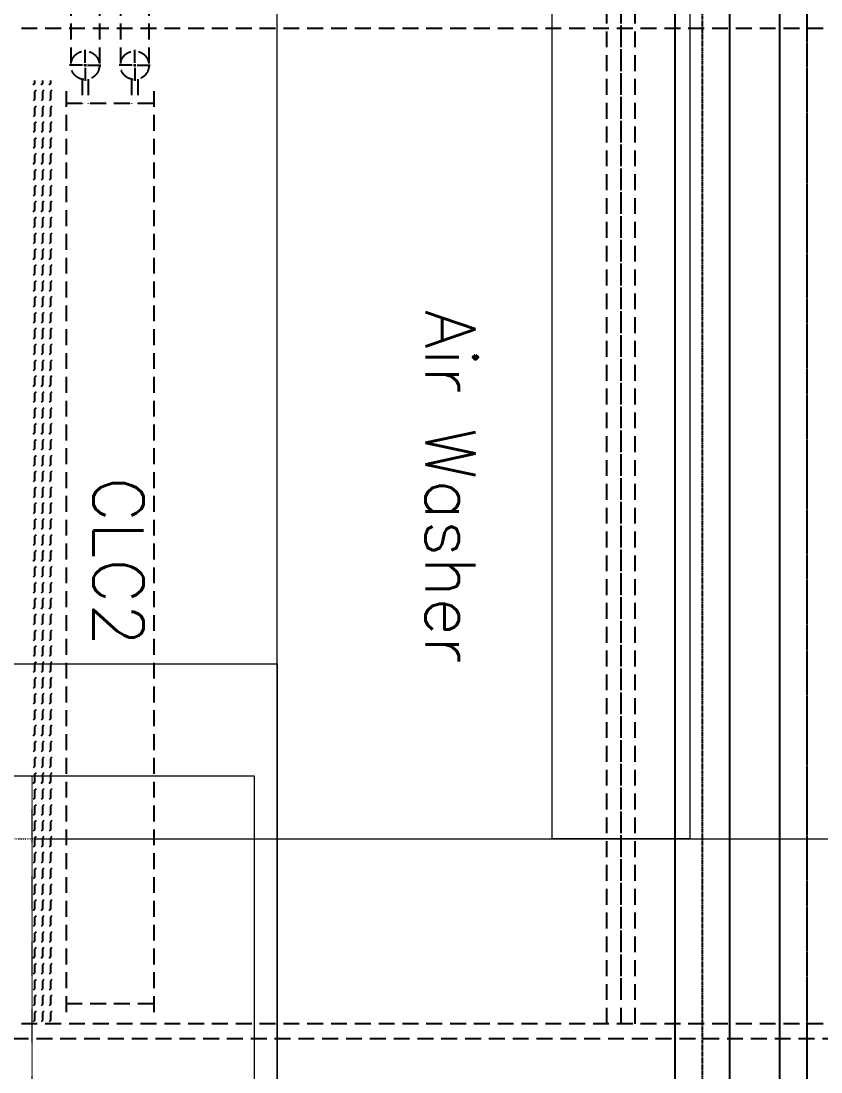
# Model space of a CAD drawing. Extents: x -32000 to 416743, y -254124 to 144214.
# Drawn here: x 254475 to 257675, y 59067 to 63270 of the extents above; entities that cross this region are included whole.
import ezdxf

# ---------------------------------------------------------------- set-up
doc = ezdxf.new("R2010")
doc.units = 0
doc.header["$LTSCALE"] = 10
for name, pattern in [('H12PL4$0$JJP_三點線', [0.9, 0.3, -0.15, 0, -0.15, 0, -0.15, 0, -0.15]), ('XFM1P40$0$CENTER2', [1.125, 0.75, -0.125, 0.125, -0.125]), ('XFM1Q40$0$HIDDEN', [9.525, 6.35, -3.175]), ('XFM7P40ICA$0$H12PL4$0$DOTK1', [0.01, 0.005, -0.005]), ('XFM7P40ICA$0$H12PL4$0$JJP_三點線', [0.9, 0.3, -0.15, 0, -0.15, 0, -0.15, 0, -0.15])]:
    doc.linetypes.add(name, pattern=pattern)
for name, color, linetype in [('H12PL4$0$S-GRID', 252, 'Continuous'), ('XFM1P40$0$M-PIPE-CHWR13', 94, 'Continuous'), ('XFM1P40$0$M-PIPE-CHWR13_CL', 93, 'XFM1P40$0$CENTER2'), ('XFM1P40$0$M-PIPE-CHWS5', 160, 'Continuous'), ('XFM1P40$0$M-PIPE-CHWS5_CL', 161, 'XFM1P40$0$CENTER2'), ('XFM1Q40$0$M-EQPM-MAU', 22, 'Continuous'), ('XFM1Q40$0$TYPE14X10', 7, 'Continuous'), ('XFM7P40ICA$0$H12PL4$0$L40_19_MEJI', 252, 'Continuous'), ('XFM7P40ICA$0$H12PL4$0$L40_19_SUGATA2', 252, 'Continuous'), ('XFM7P40ICA$0$H12PL4$0$L40_19_SUGATAD', 252, 'Continuous'), ('XFM7P40ICA$0$H12PL4$0$L40_19_設備基礎', 252, 'Continuous'), ('XFM7P40ICA$0$H12PL4$0$S-GRID', 252, 'Continuous')]:
    doc.layers.add(name, color=color, linetype=linetype)
doc.styles.add('XFM1Q40$0$LSP', font='SIMPLEX.shx', dxfattribs={"bigfont": 'chineset.shx'})

# ---------------------------------------------------------------- blocks, each defined once
blk = doc.blocks.new('H12PL4')
at = {"layer": 'H12PL4$0$S-GRID', "linetype": 'H12PL4$0$JJP_三點線', "lineweight": 0}
blk.add_line((-29000, 60000), (289600, 60000), dxfattribs=at)
blk = doc.blocks.new('XFM1P40')
at = {"layer": 'XFM1P40$0$M-PIPE-CHWR13'}
for p, q in [((257090.5, 78173.5, 0), (257090.5, 50480, 0)), ((257309.5, 78173.5, 0), (257309.5, 50480, 0))]:
    blk.add_line(p, q, dxfattribs=at)
at = {"layer": 'XFM1P40$0$M-PIPE-CHWR13_CL', "ltscale": 0.5}
blk.add_line((257200, 86135.4, 0), (257200, 50276.6, 0), dxfattribs=at)
at = {"layer": 'XFM1P40$0$M-PIPE-CHWS5'}
blk.add_line((257510.5, 50897.9, 0), (257510.5, 78173.5, 0), dxfattribs=at)
at = {"layer": 'XFM1P40$0$M-PIPE-CHWS5_CL'}
blk.add_line((257620, 50732.2, 0), (257620, 86370.1, 0), dxfattribs=at)
blk = doc.blocks.new('XFM1Q40')
at = {"layer": 'XFM1Q40$0$M-EQPM-MAU', "color": 252, "linetype": 'XFM1Q40$0$HIDDEN'}
for p, q in [((256817.8, 59260), (256817.8, 63400)), ((256875, 59260), (256875, 63400)), ((256875, 59378.7), (256875, 63395.6)), ((256932.1, 59260), (256932.1, 63400))]:
    blk.add_line(p, q, dxfattribs=at)
at = {"layer": 'XFM1Q40$0$TYPE14X10', "color": 252, "linetype": 'XFM1Q40$0$HIDDEN'}
for p, q in [((254674.6, 63450), (254674.6, 63092.8)), ((254788.9, 63450), (254788.9, 63092.8)), ((254872.6, 63450), (254872.6, 63092.8)), ((254986.9, 63450), (254986.9, 63092.8)), ((260065, 63240), (249525, 63240)), ((254731.8, 63102.8), (254731.8, 63155)), ((254929.8, 63102.8), (254929.8, 63155)), ((254721.8, 63092.8), (254669.6, 63092.8)), ((254736.8, 63092.8), (254726.8, 63092.8)), ((254731.8, 63097.8), (254731.8, 63087.8)), ((254741.8, 63092.8), (254793.9, 63092.8)), ((254919.8, 63092.8), (254867.6, 63092.8)), ((254924.8, 63092.8), (254934.8, 63092.8)), ((254929.8, 63097.8), (254929.8, 63087.8)), ((254939.8, 63092.8), (254991.9, 63092.8)), ((254731.8, 63082.8), (254731.8, 63030.7)), ((254929.8, 63082.8), (254929.8, 63030.7)), ((254529.6, 63019.8), (254524, 63014.1)), ((254529.6, 63032), (254529.6, 63019.8)), ((254561.3, 63019.8), (254555.7, 63014.1)), ((254561.3, 63032), (254561.3, 63019.8)), ((254593.1, 63019.8), (254587.5, 63014.1)), ((254593.1, 63032), (254593.1, 63019.8)), ((254719.5, 63037), (254719.5, 62940)), ((254744.1, 63037), (254744.1, 62940)), ((254917.5, 63037), (254917.5, 62940)), ((254942.1, 63037), (254942.1, 62940)), ((254535.2, 62993.6), (254529.6, 62988)), ((254529.6, 62988), (254529.6, 62956.3)), ((254567, 62993.6), (254561.3, 62988)), ((254561.3, 62988), (254561.3, 62956.3)), ((254598.7, 62993.6), (254593.1, 62988)), ((254593.1, 62988), (254593.1, 62956.3)), ((254655.8, 62990), (254655.8, 59290)), ((255005.8, 62990), (255005.8, 59290)), ((254529.6, 62956.3), (254524, 62950.6)), ((254535.2, 62930.1), (254529.6, 62924.5)), ((254529.6, 62924.5), (254529.6, 62892.8)), ((254561.3, 62956.3), (254555.7, 62950.6)), ((254567, 62930.1), (254561.3, 62924.5)), ((254561.3, 62924.5), (254561.3, 62892.8)), ((254593.1, 62956.3), (254587.5, 62950.6)), ((254598.7, 62930.1), (254593.1, 62924.5)), ((254593.1, 62924.5), (254593.1, 62892.8)), ((255005.8, 62940), (254655.8, 62940)), ((254529.6, 62892.8), (254524, 62887.1)), ((254561.3, 62892.8), (254555.7, 62887.1)), ((254593.1, 62892.8), (254587.5, 62887.1)), ((254535.2, 62866.6), (254529.6, 62861)), ((254529.6, 62861), (254529.6, 62829.3)), ((254567, 62866.6), (254561.3, 62861)), ((254561.3, 62861), (254561.3, 62829.3)), ((254598.7, 62866.6), (254593.1, 62861)), ((254593.1, 62861), (254593.1, 62829.3)), ((254529.6, 62829.3), (254524, 62823.6)), ((254535.2, 62803.1), (254529.6, 62797.5)), ((254529.6, 62797.5), (254529.6, 62765.8)), ((254561.3, 62829.3), (254555.7, 62823.6)), ((254567, 62803.1), (254561.3, 62797.5)), ((254561.3, 62797.5), (254561.3, 62765.8)), ((254593.1, 62829.3), (254587.5, 62823.6)), ((254598.7, 62803.1), (254593.1, 62797.5)), ((254593.1, 62797.5), (254593.1, 62765.8)), ((254529.6, 62765.8), (254524, 62760.1)), ((254561.3, 62765.8), (254555.7, 62760.1)), ((254593.1, 62765.8), (254587.5, 62760.1)), ((254535.2, 62739.6), (254529.6, 62734)), ((254529.6, 62734), (254529.6, 62702.3)), ((254567, 62739.6), (254561.3, 62734)), ((254561.3, 62734), (254561.3, 62702.3)), ((254598.7, 62739.6), (254593.1, 62734)), ((254593.1, 62734), (254593.1, 62702.3)), ((254529.6, 62702.3), (254524, 62696.6)), ((254535.2, 62676.1), (254529.6, 62670.5)), ((254529.6, 62670.5), (254529.6, 62638.8)), ((254561.3, 62702.3), (254555.7, 62696.6)), ((254567, 62676.1), (254561.3, 62670.5)), ((254561.3, 62670.5), (254561.3, 62638.8)), ((254593.1, 62702.3), (254587.5, 62696.6)), ((254598.7, 62676.1), (254593.1, 62670.5)), ((254593.1, 62670.5), (254593.1, 62638.8)), ((254529.6, 62638.8), (254524, 62633.1)), ((254561.3, 62638.8), (254555.7, 62633.1)), ((254593.1, 62638.8), (254587.5, 62633.1)), ((254535.2, 62612.6), (254529.6, 62607)), ((254529.6, 62607), (254529.6, 62575.3)), ((254567, 62612.6), (254561.3, 62607)), ((254561.3, 62607), (254561.3, 62575.3)), ((254598.7, 62612.6), (254593.1, 62607)), ((254593.1, 62607), (254593.1, 62575.3)), ((254529.6, 62575.3), (254524, 62569.6)), ((254535.2, 62549.1), (254529.6, 62543.5)), ((254529.6, 62543.5), (254529.6, 62511.7)), ((254561.3, 62575.3), (254555.7, 62569.6)), ((254567, 62549.1), (254561.3, 62543.5)), ((254561.3, 62543.5), (254561.3, 62511.7)), ((254593.1, 62575.3), (254587.5, 62569.6)), ((254598.7, 62549.1), (254593.1, 62543.5)), ((254593.1, 62543.5), (254593.1, 62511.7)), ((254529.6, 62511.7), (254524, 62506.1)), ((254561.3, 62511.7), (254555.7, 62506.1)), ((254593.1, 62511.7), (254587.5, 62506.1)), ((254535.2, 62485.6), (254529.6, 62480)), ((254529.6, 62480), (254529.6, 62448.2)), ((254567, 62485.6), (254561.3, 62480)), ((254561.3, 62480), (254561.3, 62448.2)), ((254598.7, 62485.6), (254593.1, 62480)), ((254593.1, 62480), (254593.1, 62448.2)), ((254529.6, 62448.2), (254524, 62442.6)), ((254535.2, 62422.1), (254529.6, 62416.5)), ((254529.6, 62416.5), (254529.6, 62384.7)), ((254561.3, 62448.2), (254555.7, 62442.6)), ((254567, 62422.1), (254561.3, 62416.5)), ((254561.3, 62416.5), (254561.3, 62384.7)), ((254593.1, 62448.2), (254587.5, 62442.6)), ((254598.7, 62422.1), (254593.1, 62416.5)), ((254593.1, 62416.5), (254593.1, 62384.7)), ((254529.6, 62384.7), (254524, 62379.1)), ((254561.3, 62384.7), (254555.7, 62379.1)), ((254593.1, 62384.7), (254587.5, 62379.1)), ((254535.2, 62358.6), (254529.6, 62353)), ((254529.6, 62353), (254529.6, 62321.2)), ((254567, 62358.6), (254561.3, 62353)), ((254561.3, 62353), (254561.3, 62321.2)), ((254598.7, 62358.6), (254593.1, 62353)), ((254593.1, 62353), (254593.1, 62321.2)), ((254529.6, 62321.2), (254524, 62315.6)), ((254535.2, 62295.1), (254529.6, 62289.5)), ((254529.6, 62289.5), (254529.6, 62257.7)), ((254561.3, 62321.2), (254555.7, 62315.6)), ((254567, 62295.1), (254561.3, 62289.5)), ((254561.3, 62289.5), (254561.3, 62257.7)), ((254593.1, 62321.2), (254587.5, 62315.6)), ((254598.7, 62295.1), (254593.1, 62289.5)), ((254593.1, 62289.5), (254593.1, 62257.7)), ((254529.6, 62257.7), (254524, 62252.1)), ((254561.3, 62257.7), (254555.7, 62252.1)), ((254593.1, 62257.7), (254587.5, 62252.1)), ((254535.2, 62231.6), (254529.6, 62226)), ((254529.6, 62226), (254529.6, 62194.2)), ((254567, 62231.6), (254561.3, 62226)), ((254561.3, 62226), (254561.3, 62194.2)), ((254598.7, 62231.6), (254593.1, 62226)), ((254593.1, 62226), (254593.1, 62194.2)), ((254529.6, 62194.2), (254524, 62188.6)), ((254535.2, 62168.1), (254529.6, 62162.5)), ((254529.6, 62162.5), (254529.6, 62130.7)), ((254561.3, 62194.2), (254555.7, 62188.6)), ((254567, 62168.1), (254561.3, 62162.5)), ((254561.3, 62162.5), (254561.3, 62130.7)), ((254593.1, 62194.2), (254587.5, 62188.6)), ((254598.7, 62168.1), (254593.1, 62162.5)), ((254593.1, 62162.5), (254593.1, 62130.7)), ((254529.6, 62130.7), (254524, 62125.1)), ((254561.3, 62130.7), (254555.7, 62125.1)), ((254593.1, 62130.7), (254587.5, 62125.1)), ((254535.2, 62104.6), (254529.6, 62099)), ((254529.6, 62099), (254529.6, 62067.2)), ((254567, 62104.6), (254561.3, 62099)), ((254561.3, 62099), (254561.3, 62067.2)), ((254598.7, 62104.6), (254593.1, 62099)), ((254593.1, 62099), (254593.1, 62067.2)), ((254529.6, 62067.2), (254524, 62061.6)), ((254535.2, 62041.1), (254529.6, 62035.5)), ((254529.6, 62035.5), (254529.6, 62003.7)), ((254561.3, 62067.2), (254555.7, 62061.6)), ((254567, 62041.1), (254561.3, 62035.5)), ((254561.3, 62035.5), (254561.3, 62003.7)), ((254593.1, 62067.2), (254587.5, 62061.6)), ((254598.7, 62041.1), (254593.1, 62035.5)), ((254593.1, 62035.5), (254593.1, 62003.7)), ((254529.6, 62003.7), (254524, 61998.1)), ((254561.3, 62003.7), (254555.7, 61998.1)), ((254593.1, 62003.7), (254587.5, 61998.1)), ((254535.2, 61977.6), (254529.6, 61972)), ((254529.6, 61972), (254529.6, 61940.2)), ((254567, 61977.6), (254561.3, 61972)), ((254561.3, 61972), (254561.3, 61940.2)), ((254598.7, 61977.6), (254593.1, 61972)), ((254593.1, 61972), (254593.1, 61940.2)), ((254529.6, 61940.2), (254524, 61934.6)), ((254535.2, 61914.1), (254529.6, 61908.5)), ((254529.6, 61908.5), (254529.6, 61876.7)), ((254561.3, 61940.2), (254555.7, 61934.6)), ((254567, 61914.1), (254561.3, 61908.5)), ((254561.3, 61908.5), (254561.3, 61876.7)), ((254593.1, 61940.2), (254587.5, 61934.6)), ((254598.7, 61914.1), (254593.1, 61908.5)), ((254593.1, 61908.5), (254593.1, 61876.7)), ((254529.6, 61876.7), (254524, 61871.1)), ((254561.3, 61876.7), (254555.7, 61871.1)), ((254593.1, 61876.7), (254587.5, 61871.1)), ((254535.2, 61850.6), (254529.6, 61845)), ((254529.6, 61845), (254529.6, 61813.2)), ((254567, 61850.6), (254561.3, 61845)), ((254561.3, 61845), (254561.3, 61813.2)), ((254598.7, 61850.6), (254593.1, 61845)), ((254593.1, 61845), (254593.1, 61813.2)), ((254529.6, 61813.2), (254524, 61807.6)), ((254535.2, 61787.1), (254529.6, 61781.5)), ((254529.6, 61781.5), (254529.6, 61749.7)), ((254561.3, 61813.2), (254555.7, 61807.6)), ((254567, 61787.1), (254561.3, 61781.5)), ((254561.3, 61781.5), (254561.3, 61749.7)), ((254593.1, 61813.2), (254587.5, 61807.6)), ((254598.7, 61787.1), (254593.1, 61781.5)), ((254593.1, 61781.5), (254593.1, 61749.7)), ((254529.6, 61749.7), (254524, 61744.1)), ((254561.3, 61749.7), (254555.7, 61744.1)), ((254593.1, 61749.7), (254587.5, 61744.1)), ((254535.2, 61723.6), (254529.6, 61718)), ((254529.6, 61718), (254529.6, 61686.2)), ((254567, 61723.6), (254561.3, 61718)), ((254561.3, 61718), (254561.3, 61686.2)), ((254598.7, 61723.6), (254593.1, 61718)), ((254593.1, 61718), (254593.1, 61686.2)), ((254529.6, 61686.2), (254524, 61680.6)), ((254535.2, 61660.1), (254529.6, 61654.5)), ((254561.3, 61686.2), (254555.7, 61680.6)), ((254567, 61660.1), (254561.3, 61654.5)), ((254593.1, 61686.2), (254587.5, 61680.6)), ((254598.7, 61660.1), (254593.1, 61654.5)), ((254529.6, 61622.7), (254524, 61617.1)), ((254529.6, 61654.5), (254529.6, 61622.7)), ((254561.3, 61622.7), (254555.7, 61617.1)), ((254561.3, 61654.5), (254561.3, 61622.7)), ((254593.1, 61622.7), (254587.5, 61617.1)), ((254593.1, 61654.5), (254593.1, 61622.7)), ((254535.2, 61596.6), (254529.6, 61591)), ((254529.6, 61591), (254529.6, 61559.2)), ((254567, 61596.6), (254561.3, 61591)), ((254561.3, 61591), (254561.3, 61559.2)), ((254598.7, 61596.6), (254593.1, 61591)), ((254593.1, 61591), (254593.1, 61559.2)), ((254529.6, 61559.2), (254524, 61553.6)), ((254535.2, 61533.1), (254529.6, 61527.5)), ((254561.3, 61559.2), (254555.7, 61553.6)), ((254567, 61533.1), (254561.3, 61527.5)), ((254593.1, 61559.2), (254587.5, 61553.6)), ((254598.7, 61533.1), (254593.1, 61527.5)), ((254529.6, 61495.7), (254524, 61490.1)), ((254529.6, 61527.5), (254529.6, 61495.7)), ((254561.3, 61495.7), (254555.7, 61490.1)), ((254561.3, 61527.5), (254561.3, 61495.7)), ((254593.1, 61495.7), (254587.5, 61490.1)), ((254593.1, 61527.5), (254593.1, 61495.7)), ((254535.2, 61469.6), (254529.6, 61464)), ((254529.6, 61464), (254529.6, 61432.2)), ((254567, 61469.6), (254561.3, 61464)), ((254561.3, 61464), (254561.3, 61432.2)), ((254598.7, 61469.6), (254593.1, 61464)), ((254593.1, 61464), (254593.1, 61432.2)), ((254529.6, 61432.2), (254524, 61426.6)), ((254535.2, 61406.1), (254529.6, 61400.5)), ((254561.3, 61432.2), (254555.7, 61426.6)), ((254567, 61406.1), (254561.3, 61400.5)), ((254593.1, 61432.2), (254587.5, 61426.6)), ((254598.7, 61406.1), (254593.1, 61400.5)), ((254529.6, 61368.7), (254524, 61363.1)), ((254529.6, 61400.5), (254529.6, 61368.7)), ((254561.3, 61368.7), (254555.7, 61363.1)), ((254561.3, 61400.5), (254561.3, 61368.7)), ((254593.1, 61368.7), (254587.5, 61363.1)), ((254593.1, 61400.5), (254593.1, 61368.7)), ((254535.2, 61342.6), (254529.6, 61337)), ((254529.6, 61337), (254529.6, 61305.2)), ((254567, 61342.6), (254561.3, 61337)), ((254561.3, 61337), (254561.3, 61305.2)), ((254598.7, 61342.6), (254593.1, 61337)), ((254593.1, 61337), (254593.1, 61305.2)), ((254529.6, 61305.2), (254524, 61299.6)), ((254535.2, 61279.1), (254529.6, 61273.5)), ((254561.3, 61305.2), (254555.7, 61299.6)), ((254567, 61279.1), (254561.3, 61273.5)), ((254593.1, 61305.2), (254587.5, 61299.6)), ((254598.7, 61279.1), (254593.1, 61273.5)), ((254529.6, 61241.7), (254524, 61236.1)), ((254529.6, 61273.5), (254529.6, 61241.7)), ((254561.3, 61241.7), (254555.7, 61236.1)), ((254561.3, 61273.5), (254561.3, 61241.7)), ((254593.1, 61241.7), (254587.5, 61236.1)), ((254593.1, 61273.5), (254593.1, 61241.7)), ((254535.2, 61215.6), (254529.6, 61210)), ((254529.6, 61210), (254529.6, 61178.2)), ((254567, 61215.6), (254561.3, 61210)), ((254561.3, 61210), (254561.3, 61178.2)), ((254598.7, 61215.6), (254593.1, 61210)), ((254593.1, 61210), (254593.1, 61178.2)), ((254529.6, 61178.2), (254524, 61172.6)), ((254535.2, 61152.1), (254529.6, 61146.5)), ((254561.3, 61178.2), (254555.7, 61172.6)), ((254567, 61152.1), (254561.3, 61146.5)), ((254593.1, 61178.2), (254587.5, 61172.6)), ((254598.7, 61152.1), (254593.1, 61146.5)), ((254529.6, 61114.7), (254524, 61109.1)), ((254529.6, 61146.5), (254529.6, 61114.7)), ((254561.3, 61114.7), (254555.7, 61109.1)), ((254561.3, 61146.5), (254561.3, 61114.7)), ((254593.1, 61114.7), (254587.5, 61109.1)), ((254593.1, 61146.5), (254593.1, 61114.7)), ((254535.2, 61088.6), (254529.6, 61083)), ((254529.6, 61083), (254529.6, 61051.2)), ((254567, 61088.6), (254561.3, 61083)), ((254561.3, 61083), (254561.3, 61051.2)), ((254598.7, 61088.6), (254593.1, 61083)), ((254593.1, 61083), (254593.1, 61051.2)), ((254529.6, 61051.2), (254524, 61045.6)), ((254535.2, 61025.1), (254529.6, 61019.5)), ((254561.3, 61051.2), (254555.7, 61045.6)), ((254567, 61025.1), (254561.3, 61019.5)), ((254593.1, 61051.2), (254587.5, 61045.6)), ((254598.7, 61025.1), (254593.1, 61019.5)), ((254529.6, 60987.7), (254524, 60982.1)), ((254529.6, 61019.5), (254529.6, 60987.7)), ((254561.3, 60987.7), (254555.7, 60982.1)), ((254561.3, 61019.5), (254561.3, 60987.7)), ((254593.1, 60987.7), (254587.5, 60982.1)), ((254593.1, 61019.5), (254593.1, 60987.7)), ((254535.2, 60961.6), (254529.6, 60956)), ((254529.6, 60956), (254529.6, 60924.2)), ((254567, 60961.6), (254561.3, 60956)), ((254561.3, 60956), (254561.3, 60924.2)), ((254598.7, 60961.6), (254593.1, 60956)), ((254593.1, 60956), (254593.1, 60924.2)), ((254529.6, 60924.2), (254524, 60918.6)), ((254561.3, 60924.2), (254555.7, 60918.6)), ((254593.1, 60924.2), (254587.5, 60918.6)), ((254529.6, 60860.7), (254524, 60855.1)), ((254535.2, 60898.1), (254529.6, 60892.5)), ((254529.6, 60892.5), (254529.6, 60860.7)), ((254561.3, 60860.7), (254555.7, 60855.1)), ((254567, 60898.1), (254561.3, 60892.5)), ((254561.3, 60892.5), (254561.3, 60860.7)), ((254593.1, 60860.7), (254587.5, 60855.1)), ((254598.7, 60898.1), (254593.1, 60892.5)), ((254593.1, 60892.5), (254593.1, 60860.7)), ((254535.2, 60834.6), (254529.6, 60829)), ((254529.6, 60829), (254529.6, 60797.2)), ((254567, 60834.6), (254561.3, 60829)), ((254561.3, 60829), (254561.3, 60797.2)), ((254598.7, 60834.6), (254593.1, 60829)), ((254593.1, 60829), (254593.1, 60797.2)), ((254529.6, 60797.2), (254524, 60791.6)), ((254561.3, 60797.2), (254555.7, 60791.6)), ((254593.1, 60797.2), (254587.5, 60791.6)), ((254529.6, 60733.7), (254524, 60728.1)), ((254535.2, 60771.1), (254529.6, 60765.5)), ((254529.6, 60765.5), (254529.6, 60733.7)), ((254561.3, 60733.7), (254555.7, 60728.1)), ((254567, 60771.1), (254561.3, 60765.5)), ((254561.3, 60765.5), (254561.3, 60733.7)), ((254593.1, 60733.7), (254587.5, 60728.1)), ((254598.7, 60771.1), (254593.1, 60765.5)), ((254593.1, 60765.5), (254593.1, 60733.7)), ((254535.2, 60707.6), (254529.6, 60702)), ((254529.6, 60702), (254529.6, 60670.2)), ((254567, 60707.6), (254561.3, 60702)), ((254561.3, 60702), (254561.3, 60670.2)), ((254598.7, 60707.6), (254593.1, 60702)), ((254593.1, 60702), (254593.1, 60670.2)), ((254529.6, 60670.2), (254524, 60664.6)), ((254561.3, 60670.2), (254555.7, 60664.6)), ((254593.1, 60670.2), (254587.5, 60664.6)), ((254529.6, 60606.7), (254524, 60601.1)), ((254535.2, 60644.1), (254529.6, 60638.5)), ((254529.6, 60638.5), (254529.6, 60606.7)), ((254561.3, 60606.7), (254555.7, 60601.1)), ((254567, 60644.1), (254561.3, 60638.5)), ((254561.3, 60638.5), (254561.3, 60606.7)), ((254593.1, 60606.7), (254587.5, 60601.1)), ((254598.7, 60644.1), (254593.1, 60638.5)), ((254593.1, 60638.5), (254593.1, 60606.7)), ((254535.2, 60580.6), (254529.6, 60575)), ((254529.6, 60575), (254529.6, 60543.2)), ((254567, 60580.6), (254561.3, 60575)), ((254561.3, 60575), (254561.3, 60543.2)), ((254598.7, 60580.6), (254593.1, 60575)), ((254593.1, 60575), (254593.1, 60543.2)), ((254529.6, 60543.2), (254524, 60537.6)), ((254561.3, 60543.2), (254555.7, 60537.6)), ((254593.1, 60543.2), (254587.5, 60537.6)), ((254529.6, 60479.7), (254524, 60474.1)), ((254535.2, 60517.1), (254529.6, 60511.5)), ((254529.6, 60511.5), (254529.6, 60479.7)), ((254561.3, 60479.7), (254555.7, 60474.1)), ((254567, 60517.1), (254561.3, 60511.5)), ((254561.3, 60511.5), (254561.3, 60479.7)), ((254593.1, 60479.7), (254587.5, 60474.1)), ((254598.7, 60517.1), (254593.1, 60511.5)), ((254593.1, 60511.5), (254593.1, 60479.7)), ((254535.2, 60453.6), (254529.6, 60448)), ((254529.6, 60448), (254529.6, 60416.2)), ((254567, 60453.6), (254561.3, 60448)), ((254561.3, 60448), (254561.3, 60416.2)), ((254598.7, 60453.6), (254593.1, 60448)), ((254593.1, 60448), (254593.1, 60416.2)), ((254529.6, 60416.2), (254524, 60410.6)), ((254561.3, 60416.2), (254555.7, 60410.6)), ((254593.1, 60416.2), (254587.5, 60410.6)), ((254529.6, 60352.7), (254524, 60347.1)), ((254535.2, 60390.1), (254529.6, 60384.5)), ((254529.6, 60384.5), (254529.6, 60352.7)), ((254561.3, 60352.7), (254555.7, 60347.1)), ((254567, 60390.1), (254561.3, 60384.5)), ((254561.3, 60384.5), (254561.3, 60352.7)), ((254593.1, 60352.7), (254587.5, 60347.1)), ((254598.7, 60390.1), (254593.1, 60384.5)), ((254593.1, 60384.5), (254593.1, 60352.7)), ((254535.2, 60326.6), (254529.6, 60321)), ((254529.6, 60321), (254529.6, 60289.2)), ((254567, 60326.6), (254561.3, 60321)), ((254561.3, 60321), (254561.3, 60289.2)), ((254598.7, 60326.6), (254593.1, 60321)), ((254593.1, 60321), (254593.1, 60289.2)), ((254529.6, 60289.2), (254524, 60283.6)), ((254561.3, 60289.2), (254555.7, 60283.6)), ((254593.1, 60289.2), (254587.5, 60283.6)), ((254535.2, 60263.1), (254529.6, 60257.5)), ((254529.6, 60257.5), (254529.6, 60225.8)), ((254567, 60263.1), (254561.3, 60257.5)), ((254561.3, 60257.5), (254561.3, 60225.8)), ((254598.7, 60263.1), (254593.1, 60257.5)), ((254593.1, 60257.5), (254593.1, 60225.8)), ((254529.6, 60225.7), (254524, 60220.1)), ((254535.2, 60199.6), (254529.6, 60194)), ((254529.6, 60194), (254529.6, 60162.3)), ((254561.3, 60225.7), (254555.7, 60220.1)), ((254567, 60199.6), (254561.3, 60194)), ((254561.3, 60194), (254561.3, 60162.3)), ((254593.1, 60225.7), (254587.5, 60220.1)), ((254598.7, 60199.6), (254593.1, 60194)), ((254593.1, 60194), (254593.1, 60162.3)), ((254529.6, 60162.2), (254524, 60156.6)), ((254561.3, 60162.2), (254555.7, 60156.6)), ((254593.1, 60162.2), (254587.5, 60156.6)), ((254535.2, 60136.1), (254529.6, 60130.5)), ((254529.6, 60130.5), (254529.6, 60098.8)), ((254567, 60136.1), (254561.3, 60130.5)), ((254561.3, 60130.5), (254561.3, 60098.8)), ((254598.7, 60136.1), (254593.1, 60130.5)), ((254593.1, 60130.5), (254593.1, 60098.8)), ((254529.6, 60098.7), (254524, 60093.1)), ((254535.2, 60072.6), (254529.6, 60067)), ((254529.6, 60067), (254529.6, 60035.3)), ((254561.3, 60098.7), (254555.7, 60093.1)), ((254567, 60072.6), (254561.3, 60067)), ((254561.3, 60067), (254561.3, 60035.3)), ((254593.1, 60098.7), (254587.5, 60093.1)), ((254598.7, 60072.6), (254593.1, 60067)), ((254593.1, 60067), (254593.1, 60035.3)), ((254529.6, 60035.2), (254524, 60029.6)), ((254561.3, 60035.2), (254555.7, 60029.6)), ((254593.1, 60035.2), (254587.5, 60029.6)), ((254535.2, 60009.1), (254529.6, 60003.5)), ((254529.6, 60003.5), (254529.6, 59971.8)), ((254567, 60009.1), (254561.3, 60003.5)), ((254561.3, 60003.5), (254561.3, 59971.8)), ((254598.7, 60009.1), (254593.1, 60003.5)), ((254593.1, 60003.5), (254593.1, 59971.8)), ((254529.6, 59971.7), (254524, 59966.1)), ((254535.2, 59945.6), (254529.6, 59940)), ((254529.6, 59940), (254529.6, 59908.3)), ((254561.3, 59971.7), (254555.7, 59966.1)), ((254567, 59945.6), (254561.3, 59940)), ((254561.3, 59940), (254561.3, 59908.3)), ((254593.1, 59971.7), (254587.5, 59966.1)), ((254598.7, 59945.6), (254593.1, 59940)), ((254593.1, 59940), (254593.1, 59908.3)), ((254529.6, 59908.2), (254524, 59902.6)), ((254561.3, 59908.2), (254555.7, 59902.6)), ((254593.1, 59908.2), (254587.5, 59902.6)), ((254535.2, 59882.1), (254529.6, 59876.5)), ((254529.6, 59876.5), (254529.6, 59844.8)), ((254567, 59882.1), (254561.3, 59876.5)), ((254561.3, 59876.5), (254561.3, 59844.8)), ((254598.7, 59882.1), (254593.1, 59876.5)), ((254593.1, 59876.5), (254593.1, 59844.8)), ((254529.6, 59844.7), (254524, 59839.1)), ((254535.2, 59818.6), (254529.6, 59813)), ((254529.6, 59813), (254529.6, 59781.3)), ((254561.3, 59844.7), (254555.7, 59839.1)), ((254567, 59818.6), (254561.3, 59813)), ((254561.3, 59813), (254561.3, 59781.3)), ((254593.1, 59844.7), (254587.5, 59839.1)), ((254598.7, 59818.6), (254593.1, 59813)), ((254593.1, 59813), (254593.1, 59781.3)), ((254529.6, 59781.2), (254524, 59775.6)), ((254561.3, 59781.2), (254555.7, 59775.6)), ((254593.1, 59781.2), (254587.5, 59775.6)), ((254535.2, 59755.1), (254529.6, 59749.5)), ((254529.6, 59749.5), (254529.6, 59717.8)), ((254567, 59755.1), (254561.3, 59749.5)), ((254561.3, 59749.5), (254561.3, 59717.8)), ((254598.7, 59755.1), (254593.1, 59749.5)), ((254593.1, 59749.5), (254593.1, 59717.8)), ((254529.6, 59717.7), (254524, 59712.1)), ((254535.2, 59691.6), (254529.6, 59686)), ((254529.6, 59686), (254529.6, 59654.3)), ((254561.3, 59717.7), (254555.7, 59712.1)), ((254567, 59691.6), (254561.3, 59686)), ((254561.3, 59686), (254561.3, 59654.3)), ((254593.1, 59717.7), (254587.5, 59712.1)), ((254598.7, 59691.6), (254593.1, 59686)), ((254593.1, 59686), (254593.1, 59654.3)), ((254529.6, 59654.2), (254524, 59648.6)), ((254561.3, 59654.2), (254555.7, 59648.6)), ((254593.1, 59654.2), (254587.5, 59648.6)), ((254535.2, 59628.1), (254529.6, 59622.5)), ((254529.6, 59622.5), (254529.6, 59590.8)), ((254567, 59628.1), (254561.3, 59622.5)), ((254561.3, 59622.5), (254561.3, 59590.8)), ((254598.7, 59628.1), (254593.1, 59622.5)), ((254593.1, 59622.5), (254593.1, 59590.8)), ((254529.6, 59590.7), (254524, 59585.1)), ((254535.2, 59564.6), (254529.6, 59559)), ((254529.6, 59559), (254529.6, 59527.3)), ((254561.3, 59590.7), (254555.7, 59585.1)), ((254567, 59564.6), (254561.3, 59559)), ((254561.3, 59559), (254561.3, 59527.3)), ((254593.1, 59590.7), (254587.5, 59585.1)), ((254598.7, 59564.6), (254593.1, 59559)), ((254593.1, 59559), (254593.1, 59527.3)), ((254529.6, 59527.2), (254524, 59521.6)), ((254561.3, 59527.2), (254555.7, 59521.6)), ((254593.1, 59527.2), (254587.5, 59521.6)), ((254535.2, 59501.1), (254529.6, 59495.5)), ((254529.6, 59495.5), (254529.6, 59463.8)), ((254567, 59501.1), (254561.3, 59495.5)), ((254561.3, 59495.5), (254561.3, 59463.8)), ((254598.7, 59501.1), (254593.1, 59495.5)), ((254593.1, 59495.5), (254593.1, 59463.8)), ((254529.6, 59463.7), (254524, 59458.1)), ((254535.2, 59437.6), (254529.6, 59432)), ((254529.6, 59432), (254529.6, 59400.3)), ((254561.3, 59463.7), (254555.7, 59458.1)), ((254567, 59437.6), (254561.3, 59432)), ((254561.3, 59432), (254561.3, 59400.3)), ((254593.1, 59463.7), (254587.5, 59458.1)), ((254598.7, 59437.6), (254593.1, 59432)), ((254593.1, 59432), (254593.1, 59400.3)), ((254529.6, 59400.2), (254524, 59394.6)), ((254561.3, 59400.2), (254555.7, 59394.6)), ((254593.1, 59400.2), (254587.5, 59394.6)), ((254535.2, 59374.1), (254529.6, 59368.5)), ((254529.6, 59368.5), (254529.6, 59336.8)), ((254567, 59374.1), (254561.3, 59368.5)), ((254561.3, 59368.5), (254561.3, 59336.8)), ((254598.7, 59374.1), (254593.1, 59368.5)), ((254593.1, 59368.5), (254593.1, 59336.8)), ((254529.6, 59336.7), (254524, 59331.1)), ((254535.2, 59310.6), (254529.6, 59305)), ((254529.6, 59305), (254529.6, 59273.3)), ((254561.3, 59336.7), (254555.7, 59331.1)), ((254567, 59310.6), (254561.3, 59305)), ((254561.3, 59305), (254561.3, 59273.3)), ((254593.1, 59336.7), (254587.5, 59331.1)), ((254598.7, 59310.6), (254593.1, 59305)), ((254593.1, 59305), (254593.1, 59273.3)), ((255005.8, 59340), (254655.8, 59340)), ((260065, 59260), (249525, 59260)), ((254529.6, 59273.2), (254524, 59267.6)), ((254561.3, 59273.2), (254555.7, 59267.6)), ((254593.1, 59273.2), (254587.5, 59267.6)), ((260125, 59200), (249525, 59200))]:
    blk.add_line(p, q, dxfattribs=at)
for centre in [(254731.8, 63092.8), (254929.8, 63092.8)]:
    blk.add_circle(centre, 57.1, dxfattribs=at)
at = {"layer": 'XFM1Q40$0$TYPE14X10', "color": 252, "linetype": 'XFM1Q40$0$HIDDEN', "style": 'XFM1Q40$0$LSP'}
for s, p in [('Air Washer', (256092.8, 62114.2)), ('CLC2', (254765, 61447))]:
    blk.add_text(s, height=200, rotation=270, dxfattribs=at).set_placement(p)
blk = doc.blocks.new('XFM7P40ICA$0$H12PL4')
at = {"layer": 'XFM7P40ICA$0$H12PL4$0$L40_19_MEJI', "lineweight": 0}
for p, q in [((255500, 32860), (255500, 89775)), ((254530, 60000), (260600, 60000))]:
    blk.add_line(p, q, dxfattribs=at)
at = {"layer": 'XFM7P40ICA$0$H12PL4$0$L40_19_MEJI', "lineweight": 0, "flags": 128}
blk.add_lwpolyline([(252420, 60700), (255500, 60700), (255500, 53570), (251900, 53570), (251900, 59300)], dxfattribs=at)
at = {"layer": 'XFM7P40ICA$0$H12PL4$0$L40_19_SUGATA2', "lineweight": 0}
for p, q in [((255409.6, 60250), (252409.6, 60250)), ((255409.6, 54000), (255409.6, 60250))]:
    blk.add_line(p, q, dxfattribs=at)
at = {"layer": 'XFM7P40ICA$0$H12PL4$0$L40_19_SUGATAD', "linetype": 'XFM7P40ICA$0$H12PL4$0$DOTK1', "lineweight": 0}
blk.add_line((254519.6, 54000), (254519.6, 60250), dxfattribs=at)
at = {"layer": 'XFM7P40ICA$0$H12PL4$0$L40_19_設備基礎', "lineweight": 0, "flags": 128}
blk.add_lwpolyline([(256600, 60000), (256600, 64250), (257150, 64250), (257150, 60000)], close=True, dxfattribs=at)
at = {"layer": 'XFM7P40ICA$0$H12PL4$0$S-GRID', "linetype": 'XFM7P40ICA$0$H12PL4$0$JJP_三點線', "lineweight": 0}
blk.add_line((-29000, 60000), (289600, 60000), dxfattribs=at)
blk = doc.blocks.new('XFM7P40ICA')
blk.add_blockref('XFM7P40ICA$0$H12PL4', (0, 0))

msp = doc.modelspace()

# ---------------------------------------------------------------- block references
for name in ['XFM1P40', 'H12PL4', 'XFM7P40ICA', 'XFM1Q40']:
    msp.add_blockref(name, (0, 0))

doc.saveas('drawing.dxf')
